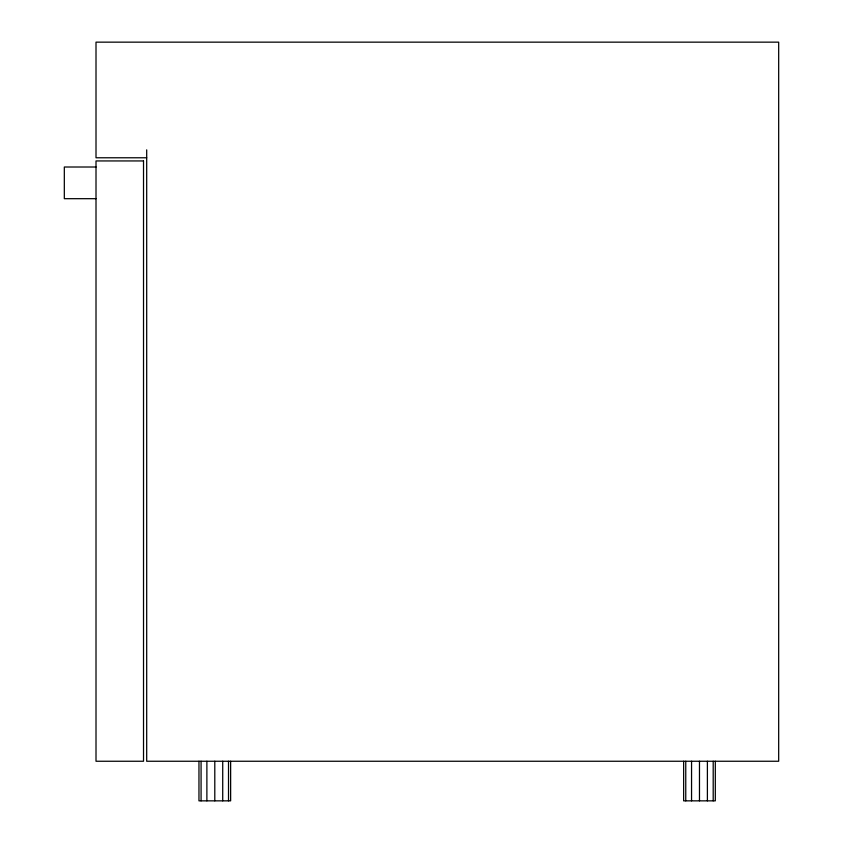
<?xml version="1.0" encoding="UTF-8"?>
<svg xmlns="http://www.w3.org/2000/svg" width="843" height="843" viewBox="0 0 843 843"><rect width="100%" height="100%" fill="white"/><g stroke="black" fill="none" stroke-linecap="round" stroke-linejoin="round"><path stroke-width="1.26" d="M146.693 157.778L96.007 157.778L96.007 42.15L778.679 42.15L778.679 761.25L146.693 761.25L146.693 149.854M96.007 167.009L64.321 167.009L64.321 198.685L96.007 198.685M715.317 761.25L715.317 800.85L683.641 800.85L683.641 761.25M713.199 761.25L713.199 800.85M707.393 761.25L707.393 800.85M699.479 761.25L699.479 800.85M691.555 761.25L691.555 800.85M685.759 761.25L685.759 800.85M230.634 761.25L230.634 800.85L198.959 800.85L198.959 761.25M228.516 761.25L228.516 800.85M222.721 761.25L222.721 800.85M214.796 761.25L214.796 800.85M206.883 761.25L206.883 800.85M201.077 761.25L201.077 800.85M143.521 160.939L96.007 160.939L96.007 761.25L143.521 761.25L143.521 160.939"/></g></svg>
